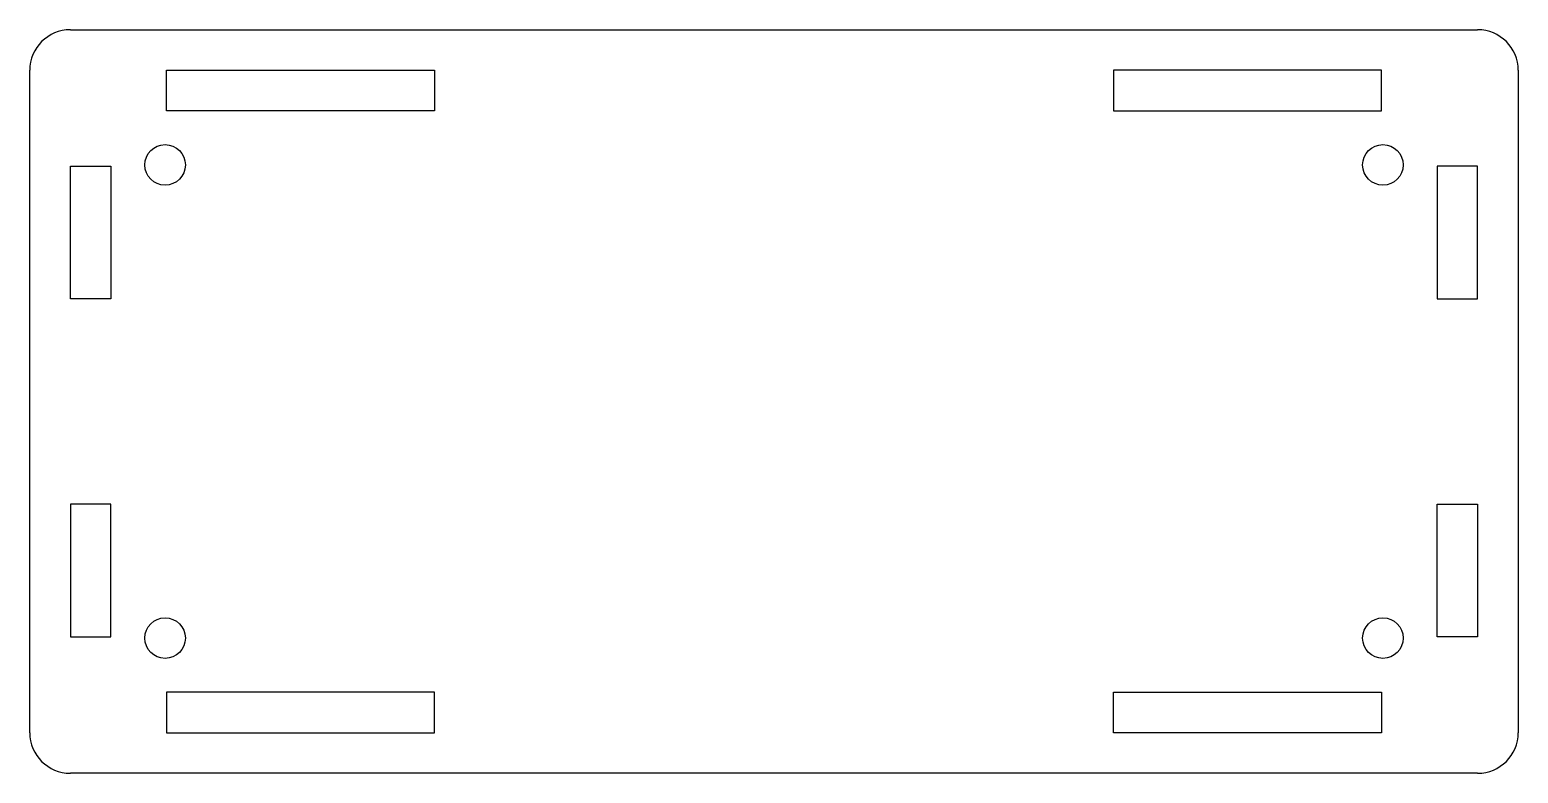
# Model space of a CAD drawing. Extents: x -55 to 55, y -28 to 28.
import ezdxf

# ---------------------------------------------------------------- set-up
doc = ezdxf.new("R2010")
doc.units = 0
doc.layers.get('0').update_dxf_attribs({"linetype": 'continuous'})

# ---------------------------------------------------------------- blocks, each defined once
blk = doc.blocks.new('FILLET001')
at = {"color": 0}
for p, q in [((-52, 27.5), (52, 27.5)), ((-55, -24.5), (-55, 24.5)), ((-44.9, 21.5), (-44.9, 24.5)), ((-44.9, 24.5), (-25.1, 24.5)), ((-25.1, 24.5), (-25.1, 21.5)), ((44.9, 24.5), (25.1, 24.5)), ((25.1, 24.5), (25.1, 21.5)), ((44.9, 21.5), (44.9, 24.5)), ((55, 24.5), (55, -24.5)), ((-25.1, 21.5), (-44.9, 21.5)), ((25.1, 21.5), (44.9, 21.5)), ((-52, 7.6), (-52, 17.4)), ((-52, 17.4), (-49, 17.4)), ((-49, 17.4), (-49, 7.6)), ((52, 17.4), (49, 17.4)), ((49, 17.4), (49, 7.6)), ((52, 7.6), (52, 17.4)), ((-49, 7.6), (-52, 7.6)), ((49, 7.6), (52, 7.6)), ((-49, -7.6), (-52, -7.6)), ((-52, -7.6), (-52, -17.4)), ((-49, -17.4), (-49, -7.6)), ((49, -7.6), (52, -7.6)), ((49, -17.4), (49, -7.6)), ((52, -7.6), (52, -17.4)), ((-52, -17.4), (-49, -17.4)), ((52, -17.4), (49, -17.4)), ((-25.1, -21.5), (-44.9, -21.5)), ((-44.9, -21.5), (-44.9, -24.5)), ((-25.1, -24.5), (-25.1, -21.5)), ((25.1, -21.5), (44.9, -21.5)), ((25.1, -24.5), (25.1, -21.5)), ((44.9, -21.5), (44.9, -24.5)), ((-44.9, -24.5), (-25.1, -24.5)), ((44.9, -24.5), (25.1, -24.5)), ((52, -27.5), (-52, -27.5))]:
    blk.add_line(p, q, dxfattribs=at)
for centre in [(-45, 17.5), (45, 17.5), (-45, -17.5), (45, -17.5)]:
    blk.add_circle(centre, 1.5, dxfattribs=at)
for centre, start, end in [((-52, 24.5), 90, -180), ((52, 24.5), 0, 90), ((-52, -24.5), -180, -90), ((52, -24.5), -90, 0)]:
    blk.add_arc(centre, 3, start, end, dxfattribs=at)

msp = doc.modelspace()

# ---------------------------------------------------------------- block references
at = {"color": 0}
msp.add_blockref('FILLET001', (0, 0), dxfattribs=at)

doc.saveas('drawing.dxf')
